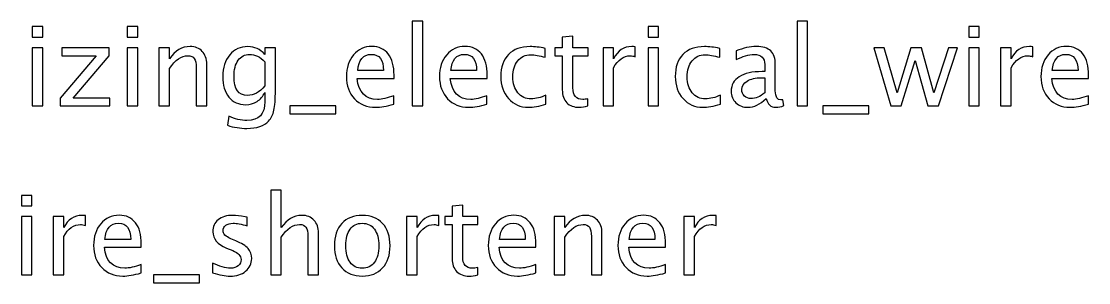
# Model space of a CAD drawing. Header units: centimetres. Extents: x -12.8 to 12.7, y -12.7 to 14.1.
# Drawn here: x 0.36 to 12.68, y 11.13 to 14.15 of the extents above; entities that cross this region are included whole.
import ezdxf

# ---------------------------------------------------------------- set-up
doc = ezdxf.new("R2010")
doc.units = ezdxf.units.CM
doc.header["$MEASUREMENT"] = 0
doc.layers.add('Layer 1', color=7, linetype='Continuous')

msp = doc.modelspace()

# ---------------------------------------------------------------- linework, layer by layer
at = {"layer": 'Layer 1'}
for points, knots in [([(0.48958, 13.96673), (0.48958, 13.96673), (0.48958, 14.08865), (0.48958, 14.08865), (0.48958, 14.08865), (0.48958, 14.08865), (0.6115, 14.08865), (0.6115, 14.08865), (0.6115, 14.08865), (0.6115, 14.08865), (0.6115, 13.96673), (0.6115, 13.96673), (0.6115, 13.96673), (0.6115, 13.96673), (0.48958, 13.96673), (0.48958, 13.96673)], [0, 0, 0, 0, 0.2, 0.2, 0.2, 0.2, 0.4, 0.4, 0.4, 0.4, 0.6, 0.6, 0.6, 0.6, 1, 1, 1, 1]), ([(1.58453, 13.96673), (1.58453, 13.96673), (1.58453, 14.08865), (1.58453, 14.08865), (1.58453, 14.08865), (1.58453, 14.08865), (1.70645, 14.08865), (1.70645, 14.08865), (1.70645, 14.08865), (1.70645, 14.08865), (1.70645, 13.96673), (1.70645, 13.96673), (1.70645, 13.96673), (1.70645, 13.96673), (1.58453, 13.96673), (1.58453, 13.96673)], [0, 0, 0, 0, 0.2, 0.2, 0.2, 0.2, 0.4, 0.4, 0.4, 0.4, 0.6, 0.6, 0.6, 0.6, 1, 1, 1, 1]), ([(4.87426, 13.17044), (4.87426, 13.17044), (4.87426, 14.14961), (4.87426, 14.14961), (4.87426, 14.14961), (4.87426, 14.14961), (4.99618, 14.14961), (4.99618, 14.14961), (4.99618, 14.14961), (4.99618, 14.14961), (4.99618, 13.17044), (4.99618, 13.17044), (4.99618, 13.17044), (4.99618, 13.17044), (4.87426, 13.17044), (4.87426, 13.17044)], [0, 0, 0, 0, 0.2, 0.2, 0.2, 0.2, 0.4, 0.4, 0.4, 0.4, 0.6, 0.6, 0.6, 0.6, 1, 1, 1, 1]), ([(7.59396, 13.96673), (7.59396, 13.96673), (7.59396, 14.08865), (7.59396, 14.08865), (7.59396, 14.08865), (7.59396, 14.08865), (7.71588, 14.08865), (7.71588, 14.08865), (7.71588, 14.08865), (7.71588, 14.08865), (7.71588, 13.96673), (7.71588, 13.96673), (7.71588, 13.96673), (7.71588, 13.96673), (7.59396, 13.96673), (7.59396, 13.96673)], [0, 0, 0, 0, 0.2, 0.2, 0.2, 0.2, 0.4, 0.4, 0.4, 0.4, 0.6, 0.6, 0.6, 0.6, 1, 1, 1, 1]), ([(9.31269, 13.17044), (9.31269, 13.17044), (9.31269, 14.14961), (9.31269, 14.14961), (9.31269, 14.14961), (9.31269, 14.14961), (9.43461, 14.14961), (9.43461, 14.14961), (9.43461, 14.14961), (9.43461, 14.14961), (9.43461, 13.17044), (9.43461, 13.17044), (9.43461, 13.17044), (9.43461, 13.17044), (9.31269, 13.17044), (9.31269, 13.17044)], [0, 0, 0, 0, 0.2, 0.2, 0.2, 0.2, 0.4, 0.4, 0.4, 0.4, 0.6, 0.6, 0.6, 0.6, 1, 1, 1, 1]), ([(11.29326, 13.96673), (11.29326, 13.96673), (11.29326, 14.08865), (11.29326, 14.08865), (11.29326, 14.08865), (11.29326, 14.08865), (11.41518, 14.08865), (11.41518, 14.08865), (11.41518, 14.08865), (11.41518, 14.08865), (11.41518, 13.96673), (11.41518, 13.96673), (11.41518, 13.96673), (11.41518, 13.96673), (11.29326, 13.96673), (11.29326, 13.96673)], [0, 0, 0, 0, 0.2, 0.2, 0.2, 0.2, 0.4, 0.4, 0.4, 0.4, 0.6, 0.6, 0.6, 0.6, 1, 1, 1, 1]), ([(6.90033, 13.17065), (6.86265, 13.16028), (6.82985, 13.1552), (6.80212, 13.1552), (6.80212, 13.1552), (6.73989, 13.1552), (6.69142, 13.17298), (6.6567, 13.20854), (6.6567, 13.20854), (6.62178, 13.2441), (6.60442, 13.29342), (6.60442, 13.35671), (6.60442, 13.35671), (6.60442, 13.35671), (6.60442, 13.7521), (6.60442, 13.7521), (6.60442, 13.7521), (6.60442, 13.7521), (6.52018, 13.7521), (6.52018, 13.7521), (6.52018, 13.7521), (6.52018, 13.7521), (6.52018, 13.84354), (6.52018, 13.84354), (6.52018, 13.84354), (6.52018, 13.84354), (6.60442, 13.84354), (6.60442, 13.84354), (6.60442, 13.84354), (6.60442, 13.84354), (6.60442, 13.96525), (6.60442, 13.96525), (6.60442, 13.96525), (6.60442, 13.96525), (6.72634, 13.97689), (6.72634, 13.97689), (6.72634, 13.97689), (6.72634, 13.97689), (6.72634, 13.84354), (6.72634, 13.84354), (6.72634, 13.84354), (6.72634, 13.84354), (6.90287, 13.84354), (6.90287, 13.84354), (6.90287, 13.84354), (6.90287, 13.84354), (6.90287, 13.7521), (6.90287, 13.7521), (6.90287, 13.7521), (6.90287, 13.7521), (6.72634, 13.7521), (6.72634, 13.7521), (6.72634, 13.7521), (6.72634, 13.7521), (6.72634, 13.37872), (6.72634, 13.37872), (6.72634, 13.37872), (6.72634, 13.29067), (6.76465, 13.24664), (6.84106, 13.24664), (6.84106, 13.24664), (6.85736, 13.24664), (6.87705, 13.24939), (6.90033, 13.25468), (6.90033, 13.25468), (6.90033, 13.25468), (6.90033, 13.17065), (6.90033, 13.17065)], [0, 0, 0, 0, 0.05555556, 0.05555556, 0.05555556, 0.05555556, 0.11111111, 0.11111111, 0.11111111, 0.11111111, 0.16666667, 0.16666667, 0.16666667, 0.16666667, 0.22222222, 0.22222222, 0.22222222, 0.22222222, 0.27777778, 0.27777778, 0.27777778, 0.27777778, 0.33333333, 0.33333333, 0.33333333, 0.33333333, 0.38888889, 0.38888889, 0.38888889, 0.38888889, 0.44444444, 0.44444444, 0.44444444, 0.44444444, 0.5, 0.5, 0.5, 0.5, 0.55555556, 0.55555556, 0.55555556, 0.55555556, 0.61111111, 0.61111111, 0.61111111, 0.61111111, 0.66666667, 0.66666667, 0.66666667, 0.66666667, 0.72222222, 0.72222222, 0.72222222, 0.72222222, 0.77777778, 0.77777778, 0.77777778, 0.77777778, 0.83333333, 0.83333333, 0.83333333, 0.83333333, 0.88888889, 0.88888889, 0.88888889, 0.88888889, 1, 1, 1, 1]), ([(0.48958, 13.17044), (0.48958, 13.17044), (0.48958, 13.84354), (0.48958, 13.84354), (0.48958, 13.84354), (0.48958, 13.84354), (0.6115, 13.84354), (0.6115, 13.84354), (0.6115, 13.84354), (0.6115, 13.84354), (0.6115, 13.17044), (0.6115, 13.17044), (0.6115, 13.17044), (0.6115, 13.17044), (0.48958, 13.17044), (0.48958, 13.17044)], [0, 0, 0, 0, 0.2, 0.2, 0.2, 0.2, 0.4, 0.4, 0.4, 0.4, 0.6, 0.6, 0.6, 0.6, 1, 1, 1, 1]), ([(0.81089, 13.17044), (0.81089, 13.17044), (0.81089, 13.26188), (0.81089, 13.26188), (0.81089, 13.26188), (0.81089, 13.26188), (1.22851, 13.7521), (1.22851, 13.7521), (1.22851, 13.7521), (1.22851, 13.7521), (0.83015, 13.7521), (0.83015, 13.7521), (0.83015, 13.7521), (0.83015, 13.7521), (0.83015, 13.84354), (0.83015, 13.84354), (0.83015, 13.84354), (0.83015, 13.84354), (1.37858, 13.84354), (1.37858, 13.84354), (1.37858, 13.84354), (1.37858, 13.84354), (1.37858, 13.7521), (1.37858, 13.7521), (1.37858, 13.7521), (1.37858, 13.7521), (0.96096, 13.26188), (0.96096, 13.26188), (0.96096, 13.26188), (0.96096, 13.26188), (1.3862, 13.26188), (1.3862, 13.26188), (1.3862, 13.26188), (1.3862, 13.26188), (1.3862, 13.17044), (1.3862, 13.17044), (1.3862, 13.17044), (1.3862, 13.17044), (0.81089, 13.17044), (0.81089, 13.17044)], [0, 0, 0, 0, 0.09090909, 0.09090909, 0.09090909, 0.09090909, 0.18181818, 0.18181818, 0.18181818, 0.18181818, 0.27272727, 0.27272727, 0.27272727, 0.27272727, 0.36363636, 0.36363636, 0.36363636, 0.36363636, 0.45454545, 0.45454545, 0.45454545, 0.45454545, 0.54545455, 0.54545455, 0.54545455, 0.54545455, 0.63636364, 0.63636364, 0.63636364, 0.63636364, 0.72727273, 0.72727273, 0.72727273, 0.72727273, 0.81818182, 0.81818182, 0.81818182, 0.81818182, 1, 1, 1, 1]), ([(1.58453, 13.17044), (1.58453, 13.17044), (1.58453, 13.84354), (1.58453, 13.84354), (1.58453, 13.84354), (1.58453, 13.84354), (1.70645, 13.84354), (1.70645, 13.84354), (1.70645, 13.84354), (1.70645, 13.84354), (1.70645, 13.17044), (1.70645, 13.17044), (1.70645, 13.17044), (1.70645, 13.17044), (1.58453, 13.17044), (1.58453, 13.17044)], [0, 0, 0, 0, 0.2, 0.2, 0.2, 0.2, 0.4, 0.4, 0.4, 0.4, 0.6, 0.6, 0.6, 0.6, 1, 1, 1, 1]), ([(1.95156, 13.17044), (1.95156, 13.17044), (1.95156, 13.84354), (1.95156, 13.84354), (1.95156, 13.84354), (1.95156, 13.84354), (2.07348, 13.84354), (2.07348, 13.84354), (2.07348, 13.84354), (2.07348, 13.84354), (2.07348, 13.71633), (2.07348, 13.71633), (2.07348, 13.71633), (2.13804, 13.81052), (2.2172, 13.85751), (2.31076, 13.85751), (2.31076, 13.85751), (2.3696, 13.85751), (2.41638, 13.8391), (2.45088, 13.80205), (2.45088, 13.80205), (2.48538, 13.76522), (2.50274, 13.71548), (2.50274, 13.65325), (2.50274, 13.65325), (2.50274, 13.65325), (2.50274, 13.17044), (2.50274, 13.17044), (2.50274, 13.17044), (2.50274, 13.17044), (2.38082, 13.17044), (2.38082, 13.17044), (2.38082, 13.17044), (2.38082, 13.17044), (2.38082, 13.61346), (2.38082, 13.61346), (2.38082, 13.61346), (2.38082, 13.66341), (2.37341, 13.69897), (2.35881, 13.72014), (2.35881, 13.72014), (2.34399, 13.74152), (2.31965, 13.7521), (2.28557, 13.7521), (2.28557, 13.7521), (2.21064, 13.7521), (2.13994, 13.70321), (2.07348, 13.60542), (2.07348, 13.60542), (2.07348, 13.60542), (2.07348, 13.17044), (2.07348, 13.17044), (2.07348, 13.17044), (2.07348, 13.17044), (1.95156, 13.17044), (1.95156, 13.17044)], [0, 0, 0, 0, 0.06666667, 0.06666667, 0.06666667, 0.06666667, 0.13333333, 0.13333333, 0.13333333, 0.13333333, 0.2, 0.2, 0.2, 0.2, 0.26666667, 0.26666667, 0.26666667, 0.26666667, 0.33333333, 0.33333333, 0.33333333, 0.33333333, 0.4, 0.4, 0.4, 0.4, 0.46666667, 0.46666667, 0.46666667, 0.46666667, 0.53333333, 0.53333333, 0.53333333, 0.53333333, 0.6, 0.6, 0.6, 0.6, 0.66666667, 0.66666667, 0.66666667, 0.66666667, 0.73333333, 0.73333333, 0.73333333, 0.73333333, 0.8, 0.8, 0.8, 0.8, 0.86666667, 0.86666667, 0.86666667, 0.86666667, 1, 1, 1, 1]), ([(2.74235, 12.94692), (2.74235, 12.94692), (2.75674, 13.05233), (2.75674, 13.05233), (2.75674, 13.05233), (2.82744, 13.01931), (2.8975, 13.0028), (2.96672, 13.0028), (2.96672, 13.0028), (3.10409, 13.0028), (3.17288, 13.07561), (3.17288, 13.22103), (3.17288, 13.22103), (3.17288, 13.22103), (3.17288, 13.32686), (3.17288, 13.32686), (3.17288, 13.32686), (3.15171, 13.2822), (3.12166, 13.2477), (3.0825, 13.22293), (3.0825, 13.22293), (3.04334, 13.19817), (2.99974, 13.18568), (2.95169, 13.18568), (2.95169, 13.18568), (2.8702, 13.18568), (2.80564, 13.21489), (2.75801, 13.27331), (2.75801, 13.27331), (2.71039, 13.33173), (2.68647, 13.41089), (2.68647, 13.5108), (2.68647, 13.5108), (2.68647, 13.61304), (2.71356, 13.69643), (2.76775, 13.76099), (2.76775, 13.76099), (2.82215, 13.82534), (2.89221, 13.85751), (2.97836, 13.85751), (2.97836, 13.85751), (3.05371, 13.85751), (3.11869, 13.82703), (3.17288, 13.76586), (3.17288, 13.76586), (3.17288, 13.76586), (3.17288, 13.84354), (3.17288, 13.84354), (3.17288, 13.84354), (3.17288, 13.84354), (3.2948, 13.84354), (3.2948, 13.84354), (3.2948, 13.84354), (3.2948, 13.84354), (3.2948, 13.35417), (3.2948, 13.35417), (3.2948, 13.35417), (3.2948, 13.24897), (3.2893, 13.17108), (3.27829, 13.12049), (3.27829, 13.12049), (3.2675, 13.0699), (3.24675, 13.02841), (3.2167, 12.99624), (3.2167, 12.99624), (3.16336, 12.93972), (3.07996, 12.91136), (2.96672, 12.91136), (2.96672, 12.91136), (2.88904, 12.91136), (2.81432, 12.92321), (2.74235, 12.94692)], [0, 0, 0, 0, 0.05263158, 0.05263158, 0.05263158, 0.05263158, 0.10526316, 0.10526316, 0.10526316, 0.10526316, 0.15789474, 0.15789474, 0.15789474, 0.15789474, 0.21052632, 0.21052632, 0.21052632, 0.21052632, 0.26315789, 0.26315789, 0.26315789, 0.26315789, 0.31578947, 0.31578947, 0.31578947, 0.31578947, 0.36842105, 0.36842105, 0.36842105, 0.36842105, 0.42105263, 0.42105263, 0.42105263, 0.42105263, 0.47368421, 0.47368421, 0.47368421, 0.47368421, 0.52631579, 0.52631579, 0.52631579, 0.52631579, 0.57894737, 0.57894737, 0.57894737, 0.57894737, 0.63157895, 0.63157895, 0.63157895, 0.63157895, 0.68421053, 0.68421053, 0.68421053, 0.68421053, 0.73684211, 0.73684211, 0.73684211, 0.73684211, 0.78947368, 0.78947368, 0.78947368, 0.78947368, 0.84210526, 0.84210526, 0.84210526, 0.84210526, 0.89473684, 0.89473684, 0.89473684, 0.89473684, 1, 1, 1, 1]), ([(4.66069, 13.19203), (4.57878, 13.16748), (4.50871, 13.1552), (4.45029, 13.1552), (4.45029, 13.1552), (4.3506, 13.1552), (4.26953, 13.18822), (4.20709, 13.25405), (4.20709, 13.25405), (4.14465, 13.31988), (4.11332, 13.40518), (4.11332, 13.51017), (4.11332, 13.51017), (4.11332, 13.61198), (4.14084, 13.69559), (4.19608, 13.76099), (4.19608, 13.76099), (4.25133, 13.82618), (4.32202, 13.85878), (4.40817, 13.85878), (4.40817, 13.85878), (4.48966, 13.85878), (4.55274, 13.82978), (4.59719, 13.77179), (4.59719, 13.77179), (4.64164, 13.71379), (4.66387, 13.63166), (4.66387, 13.52519), (4.66387, 13.52519), (4.66387, 13.52519), (4.66323, 13.48794), (4.66323, 13.48794), (4.66323, 13.48794), (4.66323, 13.48794), (4.23778, 13.48794), (4.23778, 13.48794), (4.23778, 13.48794), (4.25556, 13.32707), (4.33409, 13.24664), (4.47315, 13.24664), (4.47315, 13.24664), (4.52417, 13.24664), (4.58661, 13.26103), (4.66069, 13.28982), (4.66069, 13.28982), (4.66069, 13.28982), (4.66069, 13.19203), (4.66069, 13.19203)], [0, 0, 0, 0, 0.07692308, 0.07692308, 0.07692308, 0.07692308, 0.15384615, 0.15384615, 0.15384615, 0.15384615, 0.23076923, 0.23076923, 0.23076923, 0.23076923, 0.30769231, 0.30769231, 0.30769231, 0.30769231, 0.38461538, 0.38461538, 0.38461538, 0.38461538, 0.46153846, 0.46153846, 0.46153846, 0.46153846, 0.53846154, 0.53846154, 0.53846154, 0.53846154, 0.61538462, 0.61538462, 0.61538462, 0.61538462, 0.69230769, 0.69230769, 0.69230769, 0.69230769, 0.76923077, 0.76923077, 0.76923077, 0.76923077, 0.84615385, 0.84615385, 0.84615385, 0.84615385, 1, 1, 1, 1]), ([(5.73532, 13.19203), (5.65341, 13.16748), (5.58334, 13.1552), (5.52492, 13.1552), (5.52492, 13.1552), (5.42523, 13.1552), (5.34416, 13.18822), (5.28172, 13.25405), (5.28172, 13.25405), (5.21928, 13.31988), (5.18795, 13.40518), (5.18795, 13.51017), (5.18795, 13.51017), (5.18795, 13.61198), (5.21547, 13.69559), (5.27071, 13.76099), (5.27071, 13.76099), (5.32596, 13.82618), (5.39665, 13.85878), (5.4828, 13.85878), (5.4828, 13.85878), (5.56429, 13.85878), (5.62737, 13.82978), (5.67182, 13.77179), (5.67182, 13.77179), (5.71627, 13.71379), (5.7385, 13.63166), (5.7385, 13.52519), (5.7385, 13.52519), (5.7385, 13.52519), (5.73786, 13.48794), (5.73786, 13.48794), (5.73786, 13.48794), (5.73786, 13.48794), (5.31241, 13.48794), (5.31241, 13.48794), (5.31241, 13.48794), (5.33019, 13.32707), (5.40872, 13.24664), (5.54778, 13.24664), (5.54778, 13.24664), (5.5988, 13.24664), (5.66124, 13.26103), (5.73532, 13.28982), (5.73532, 13.28982), (5.73532, 13.28982), (5.73532, 13.19203), (5.73532, 13.19203)], [0, 0, 0, 0, 0.07692308, 0.07692308, 0.07692308, 0.07692308, 0.15384615, 0.15384615, 0.15384615, 0.15384615, 0.23076923, 0.23076923, 0.23076923, 0.23076923, 0.30769231, 0.30769231, 0.30769231, 0.30769231, 0.38461538, 0.38461538, 0.38461538, 0.38461538, 0.46153846, 0.46153846, 0.46153846, 0.46153846, 0.53846154, 0.53846154, 0.53846154, 0.53846154, 0.61538462, 0.61538462, 0.61538462, 0.61538462, 0.69230769, 0.69230769, 0.69230769, 0.69230769, 0.76923077, 0.76923077, 0.76923077, 0.76923077, 0.84615385, 0.84615385, 0.84615385, 0.84615385, 1, 1, 1, 1]), ([(6.41625, 13.19076), (6.3373, 13.16705), (6.26914, 13.1552), (6.21178, 13.1552), (6.21178, 13.1552), (6.12076, 13.1552), (6.04541, 13.18886), (5.98551, 13.25595), (5.98551, 13.25595), (5.92561, 13.32326), (5.89555, 13.40814), (5.89555, 13.51038), (5.89555, 13.51038), (5.89555, 13.6196), (5.92518, 13.7049), (5.98445, 13.76586), (5.98445, 13.76586), (6.04372, 13.82703), (6.12648, 13.85751), (6.23274, 13.85751), (6.23274, 13.85751), (6.28502, 13.85751), (6.34386, 13.85031), (6.40863, 13.83592), (6.40863, 13.83592), (6.40863, 13.83592), (6.40863, 13.73305), (6.40863, 13.73305), (6.40863, 13.73305), (6.33984, 13.75337), (6.28375, 13.76353), (6.24057, 13.76353), (6.24057, 13.76353), (6.17791, 13.76353), (6.12775, 13.74004), (6.09028, 13.69326), (6.09028, 13.69326), (6.05282, 13.64648), (6.03398, 13.58404), (6.03398, 13.50614), (6.03398, 13.50614), (6.03398, 13.43058), (6.05345, 13.36962), (6.09219, 13.32284), (6.09219, 13.32284), (6.13092, 13.27627), (6.18151, 13.25299), (6.24438, 13.25299), (6.24438, 13.25299), (6.30005, 13.25299), (6.3572, 13.26738), (6.41625, 13.29617), (6.41625, 13.29617), (6.41625, 13.29617), (6.41625, 13.19076), (6.41625, 13.19076)], [0, 0, 0, 0, 0.06666667, 0.06666667, 0.06666667, 0.06666667, 0.13333333, 0.13333333, 0.13333333, 0.13333333, 0.2, 0.2, 0.2, 0.2, 0.26666667, 0.26666667, 0.26666667, 0.26666667, 0.33333333, 0.33333333, 0.33333333, 0.33333333, 0.4, 0.4, 0.4, 0.4, 0.46666667, 0.46666667, 0.46666667, 0.46666667, 0.53333333, 0.53333333, 0.53333333, 0.53333333, 0.6, 0.6, 0.6, 0.6, 0.66666667, 0.66666667, 0.66666667, 0.66666667, 0.73333333, 0.73333333, 0.73333333, 0.73333333, 0.8, 0.8, 0.8, 0.8, 0.86666667, 0.86666667, 0.86666667, 0.86666667, 1, 1, 1, 1]), ([(7.07432, 13.17044), (7.07432, 13.17044), (7.07432, 13.84354), (7.07432, 13.84354), (7.07432, 13.84354), (7.07432, 13.84354), (7.19624, 13.84354), (7.19624, 13.84354), (7.19624, 13.84354), (7.19624, 13.84354), (7.19624, 13.71633), (7.19624, 13.71633), (7.19624, 13.71633), (7.24471, 13.81052), (7.31499, 13.85751), (7.40727, 13.85751), (7.40727, 13.85751), (7.41976, 13.85751), (7.43288, 13.85645), (7.44643, 13.85434), (7.44643, 13.85434), (7.44643, 13.85434), (7.44643, 13.74025), (7.44643, 13.74025), (7.44643, 13.74025), (7.42526, 13.74723), (7.40664, 13.75083), (7.39055, 13.75083), (7.39055, 13.75083), (7.31308, 13.75083), (7.24831, 13.70511), (7.19624, 13.61346), (7.19624, 13.61346), (7.19624, 13.61346), (7.19624, 13.17044), (7.19624, 13.17044), (7.19624, 13.17044), (7.19624, 13.17044), (7.07432, 13.17044), (7.07432, 13.17044)], [0, 0, 0, 0, 0.09090909, 0.09090909, 0.09090909, 0.09090909, 0.18181818, 0.18181818, 0.18181818, 0.18181818, 0.27272727, 0.27272727, 0.27272727, 0.27272727, 0.36363636, 0.36363636, 0.36363636, 0.36363636, 0.45454545, 0.45454545, 0.45454545, 0.45454545, 0.54545455, 0.54545455, 0.54545455, 0.54545455, 0.63636364, 0.63636364, 0.63636364, 0.63636364, 0.72727273, 0.72727273, 0.72727273, 0.72727273, 0.81818182, 0.81818182, 0.81818182, 0.81818182, 1, 1, 1, 1]), ([(7.59396, 13.17044), (7.59396, 13.17044), (7.59396, 13.84354), (7.59396, 13.84354), (7.59396, 13.84354), (7.59396, 13.84354), (7.71588, 13.84354), (7.71588, 13.84354), (7.71588, 13.84354), (7.71588, 13.84354), (7.71588, 13.17044), (7.71588, 13.17044), (7.71588, 13.17044), (7.71588, 13.17044), (7.59396, 13.17044), (7.59396, 13.17044)], [0, 0, 0, 0, 0.2, 0.2, 0.2, 0.2, 0.4, 0.4, 0.4, 0.4, 0.6, 0.6, 0.6, 0.6, 1, 1, 1, 1]), ([(8.42835, 13.19076), (8.3494, 13.16705), (8.28124, 13.1552), (8.22388, 13.1552), (8.22388, 13.1552), (8.13286, 13.1552), (8.05751, 13.18886), (7.99761, 13.25595), (7.99761, 13.25595), (7.93771, 13.32326), (7.90765, 13.40814), (7.90765, 13.51038), (7.90765, 13.51038), (7.90765, 13.6196), (7.93728, 13.7049), (7.99655, 13.76586), (7.99655, 13.76586), (8.05582, 13.82703), (8.13858, 13.85751), (8.24484, 13.85751), (8.24484, 13.85751), (8.29712, 13.85751), (8.35596, 13.85031), (8.42073, 13.83592), (8.42073, 13.83592), (8.42073, 13.83592), (8.42073, 13.73305), (8.42073, 13.73305), (8.42073, 13.73305), (8.35194, 13.75337), (8.29585, 13.76353), (8.25267, 13.76353), (8.25267, 13.76353), (8.19001, 13.76353), (8.13985, 13.74004), (8.10238, 13.69326), (8.10238, 13.69326), (8.06492, 13.64648), (8.04608, 13.58404), (8.04608, 13.50614), (8.04608, 13.50614), (8.04608, 13.43058), (8.06555, 13.36962), (8.10429, 13.32284), (8.10429, 13.32284), (8.14302, 13.27627), (8.19361, 13.25299), (8.25648, 13.25299), (8.25648, 13.25299), (8.31215, 13.25299), (8.3693, 13.26738), (8.42835, 13.29617), (8.42835, 13.29617), (8.42835, 13.29617), (8.42835, 13.19076), (8.42835, 13.19076)], [0, 0, 0, 0, 0.06666667, 0.06666667, 0.06666667, 0.06666667, 0.13333333, 0.13333333, 0.13333333, 0.13333333, 0.2, 0.2, 0.2, 0.2, 0.26666667, 0.26666667, 0.26666667, 0.26666667, 0.33333333, 0.33333333, 0.33333333, 0.33333333, 0.4, 0.4, 0.4, 0.4, 0.46666667, 0.46666667, 0.46666667, 0.46666667, 0.53333333, 0.53333333, 0.53333333, 0.53333333, 0.6, 0.6, 0.6, 0.6, 0.66666667, 0.66666667, 0.66666667, 0.66666667, 0.73333333, 0.73333333, 0.73333333, 0.73333333, 0.8, 0.8, 0.8, 0.8, 0.86666667, 0.86666667, 0.86666667, 0.86666667, 1, 1, 1, 1]), ([(8.95836, 13.25617), (8.88513, 13.18886), (8.81464, 13.1552), (8.74691, 13.1552), (8.74691, 13.1552), (8.69124, 13.1552), (8.64488, 13.17256), (8.60827, 13.20748), (8.60827, 13.20748), (8.57144, 13.24241), (8.55302, 13.28643), (8.55302, 13.33956), (8.55302, 13.33956), (8.55302, 13.41301), (8.58392, 13.46953), (8.64573, 13.5089), (8.64573, 13.5089), (8.70754, 13.54827), (8.79623, 13.56795), (8.9118, 13.56795), (8.9118, 13.56795), (8.9118, 13.56795), (8.94037, 13.56795), (8.94037, 13.56795), (8.94037, 13.56795), (8.94037, 13.56795), (8.94037, 13.64902), (8.94037, 13.64902), (8.94037, 13.64902), (8.94037, 13.72712), (8.89973, 13.76607), (8.81824, 13.76607), (8.81824, 13.76607), (8.75516, 13.76607), (8.68616, 13.74617), (8.61144, 13.70638), (8.61144, 13.70638), (8.61144, 13.70638), (8.61144, 13.80671), (8.61144, 13.80671), (8.61144, 13.80671), (8.69357, 13.84058), (8.77104, 13.85751), (8.84364, 13.85751), (8.84364, 13.85751), (8.91836, 13.85751), (8.9736, 13.84058), (9.00895, 13.8065), (9.00895, 13.8065), (9.04451, 13.77242), (9.06229, 13.71993), (9.06229, 13.64902), (9.06229, 13.64902), (9.06229, 13.64902), (9.06229, 13.34485), (9.06229, 13.34485), (9.06229, 13.34485), (9.06229, 13.27522), (9.08367, 13.24029), (9.12664, 13.24029), (9.12664, 13.24029), (9.13193, 13.24029), (9.13976, 13.24114), (9.15013, 13.24283), (9.15013, 13.24283), (9.15013, 13.24283), (9.15881, 13.1751), (9.15881, 13.1751), (9.15881, 13.1751), (9.13108, 13.16176), (9.1006, 13.1552), (9.06716, 13.1552), (9.06716, 13.1552), (9.01022, 13.1552), (8.97403, 13.18886), (8.95836, 13.25617)], [0, 0, 0, 0, 0.05, 0.05, 0.05, 0.05, 0.1, 0.1, 0.1, 0.1, 0.15, 0.15, 0.15, 0.15, 0.2, 0.2, 0.2, 0.2, 0.25, 0.25, 0.25, 0.25, 0.3, 0.3, 0.3, 0.3, 0.35, 0.35, 0.35, 0.35, 0.4, 0.4, 0.4, 0.4, 0.45, 0.45, 0.45, 0.45, 0.5, 0.5, 0.5, 0.5, 0.55, 0.55, 0.55, 0.55, 0.6, 0.6, 0.6, 0.6, 0.65, 0.65, 0.65, 0.65, 0.7, 0.7, 0.7, 0.7, 0.75, 0.75, 0.75, 0.75, 0.8, 0.8, 0.8, 0.8, 0.85, 0.85, 0.85, 0.85, 0.9, 0.9, 0.9, 0.9, 1, 1, 1, 1]), ([(10.39346, 13.17044), (10.39346, 13.17044), (10.20042, 13.84354), (10.20042, 13.84354), (10.20042, 13.84354), (10.20042, 13.84354), (10.31938, 13.84354), (10.31938, 13.84354), (10.31938, 13.84354), (10.31938, 13.84354), (10.46733, 13.32094), (10.46733, 13.32094), (10.46733, 13.32094), (10.46733, 13.32094), (10.62693, 13.84354), (10.62693, 13.84354), (10.62693, 13.84354), (10.62693, 13.84354), (10.74885, 13.84354), (10.74885, 13.84354), (10.74885, 13.84354), (10.74885, 13.84354), (10.88918, 13.32178), (10.88918, 13.32178), (10.88918, 13.32178), (10.88918, 13.32178), (11.05894, 13.84354), (11.05894, 13.84354), (11.05894, 13.84354), (11.05894, 13.84354), (11.16308, 13.84354), (11.16308, 13.84354), (11.16308, 13.84354), (11.16308, 13.84354), (10.94337, 13.17044), (10.94337, 13.17044), (10.94337, 13.17044), (10.94337, 13.17044), (10.82145, 13.17044), (10.82145, 13.17044), (10.82145, 13.17044), (10.82145, 13.17044), (10.67709, 13.69537), (10.67709, 13.69537), (10.67709, 13.69537), (10.67709, 13.69537), (10.51538, 13.17044), (10.51538, 13.17044), (10.51538, 13.17044), (10.51538, 13.17044), (10.39346, 13.17044), (10.39346, 13.17044)], [0, 0, 0, 0, 0.07142857, 0.07142857, 0.07142857, 0.07142857, 0.14285714, 0.14285714, 0.14285714, 0.14285714, 0.21428571, 0.21428571, 0.21428571, 0.21428571, 0.28571429, 0.28571429, 0.28571429, 0.28571429, 0.35714286, 0.35714286, 0.35714286, 0.35714286, 0.42857143, 0.42857143, 0.42857143, 0.42857143, 0.5, 0.5, 0.5, 0.5, 0.57142857, 0.57142857, 0.57142857, 0.57142857, 0.64285714, 0.64285714, 0.64285714, 0.64285714, 0.71428571, 0.71428571, 0.71428571, 0.71428571, 0.78571429, 0.78571429, 0.78571429, 0.78571429, 0.85714286, 0.85714286, 0.85714286, 0.85714286, 1, 1, 1, 1]), ([(11.29326, 13.17044), (11.29326, 13.17044), (11.29326, 13.84354), (11.29326, 13.84354), (11.29326, 13.84354), (11.29326, 13.84354), (11.41518, 13.84354), (11.41518, 13.84354), (11.41518, 13.84354), (11.41518, 13.84354), (11.41518, 13.17044), (11.41518, 13.17044), (11.41518, 13.17044), (11.41518, 13.17044), (11.29326, 13.17044), (11.29326, 13.17044)], [0, 0, 0, 0, 0.2, 0.2, 0.2, 0.2, 0.4, 0.4, 0.4, 0.4, 0.6, 0.6, 0.6, 0.6, 1, 1, 1, 1]), ([(11.66029, 13.17044), (11.66029, 13.17044), (11.66029, 13.84354), (11.66029, 13.84354), (11.66029, 13.84354), (11.66029, 13.84354), (11.78221, 13.84354), (11.78221, 13.84354), (11.78221, 13.84354), (11.78221, 13.84354), (11.78221, 13.71633), (11.78221, 13.71633), (11.78221, 13.71633), (11.83068, 13.81052), (11.90096, 13.85751), (11.99324, 13.85751), (11.99324, 13.85751), (12.00573, 13.85751), (12.01885, 13.85645), (12.0324, 13.85434), (12.0324, 13.85434), (12.0324, 13.85434), (12.0324, 13.74025), (12.0324, 13.74025), (12.0324, 13.74025), (12.01123, 13.74723), (11.99261, 13.75083), (11.97652, 13.75083), (11.97652, 13.75083), (11.89905, 13.75083), (11.83428, 13.70511), (11.78221, 13.61346), (11.78221, 13.61346), (11.78221, 13.61346), (11.78221, 13.17044), (11.78221, 13.17044), (11.78221, 13.17044), (11.78221, 13.17044), (11.66029, 13.17044), (11.66029, 13.17044)], [0, 0, 0, 0, 0.09090909, 0.09090909, 0.09090909, 0.09090909, 0.18181818, 0.18181818, 0.18181818, 0.18181818, 0.27272727, 0.27272727, 0.27272727, 0.27272727, 0.36363636, 0.36363636, 0.36363636, 0.36363636, 0.45454545, 0.45454545, 0.45454545, 0.45454545, 0.54545455, 0.54545455, 0.54545455, 0.54545455, 0.63636364, 0.63636364, 0.63636364, 0.63636364, 0.72727273, 0.72727273, 0.72727273, 0.72727273, 0.81818182, 0.81818182, 0.81818182, 0.81818182, 1, 1, 1, 1]), ([(12.67396, 13.19203), (12.59205, 13.16748), (12.52198, 13.1552), (12.46356, 13.1552), (12.46356, 13.1552), (12.36387, 13.1552), (12.2828, 13.18822), (12.22036, 13.25405), (12.22036, 13.25405), (12.15792, 13.31988), (12.12659, 13.40518), (12.12659, 13.51017), (12.12659, 13.51017), (12.12659, 13.61198), (12.15411, 13.69559), (12.20935, 13.76099), (12.20935, 13.76099), (12.2646, 13.82618), (12.33529, 13.85878), (12.42144, 13.85878), (12.42144, 13.85878), (12.50293, 13.85878), (12.56601, 13.82978), (12.61046, 13.77179), (12.61046, 13.77179), (12.65491, 13.71379), (12.67714, 13.63166), (12.67714, 13.52519), (12.67714, 13.52519), (12.67714, 13.52519), (12.6765, 13.48794), (12.6765, 13.48794), (12.6765, 13.48794), (12.6765, 13.48794), (12.25105, 13.48794), (12.25105, 13.48794), (12.25105, 13.48794), (12.26883, 13.32707), (12.34736, 13.24664), (12.48642, 13.24664), (12.48642, 13.24664), (12.53744, 13.24664), (12.59988, 13.26103), (12.67396, 13.28982), (12.67396, 13.28982), (12.67396, 13.28982), (12.67396, 13.19203), (12.67396, 13.19203)], [0, 0, 0, 0, 0.07692308, 0.07692308, 0.07692308, 0.07692308, 0.15384615, 0.15384615, 0.15384615, 0.15384615, 0.23076923, 0.23076923, 0.23076923, 0.23076923, 0.30769231, 0.30769231, 0.30769231, 0.30769231, 0.38461538, 0.38461538, 0.38461538, 0.38461538, 0.46153846, 0.46153846, 0.46153846, 0.46153846, 0.53846154, 0.53846154, 0.53846154, 0.53846154, 0.61538462, 0.61538462, 0.61538462, 0.61538462, 0.69230769, 0.69230769, 0.69230769, 0.69230769, 0.76923077, 0.76923077, 0.76923077, 0.76923077, 0.84615385, 0.84615385, 0.84615385, 0.84615385, 1, 1, 1, 1]), ([(3.17288, 13.40327), (3.17288, 13.40327), (3.17288, 13.68246), (3.17288, 13.68246), (3.17288, 13.68246), (3.11912, 13.73813), (3.06049, 13.76607), (2.9972, 13.76607), (2.9972, 13.76607), (2.94089, 13.76607), (2.89687, 13.74363), (2.86512, 13.69855), (2.86512, 13.69855), (2.83316, 13.65368), (2.81728, 13.59123), (2.81728, 13.51165), (2.81728, 13.51165), (2.81728, 13.36539), (2.86914, 13.29236), (2.97307, 13.29236), (2.97307, 13.29236), (3.04376, 13.29236), (3.11044, 13.3294), (3.17288, 13.40327)], [0, 0, 0, 0, 0.14285714, 0.14285714, 0.14285714, 0.14285714, 0.28571429, 0.28571429, 0.28571429, 0.28571429, 0.42857143, 0.42857143, 0.42857143, 0.42857143, 0.57142857, 0.57142857, 0.57142857, 0.57142857, 0.71428571, 0.71428571, 0.71428571, 0.71428571, 1, 1, 1, 1]), ([(4.24413, 13.57938), (4.24413, 13.57938), (4.54131, 13.57938), (4.54131, 13.57938), (4.54131, 13.57938), (4.54131, 13.70469), (4.49453, 13.76734), (4.40119, 13.76734), (4.40119, 13.76734), (4.30721, 13.76734), (4.25493, 13.70469), (4.24413, 13.57938)], [0, 0, 0, 0, 0.25, 0.25, 0.25, 0.25, 0.5, 0.5, 0.5, 0.5, 1, 1, 1, 1]), ([(5.31876, 13.57938), (5.31876, 13.57938), (5.61594, 13.57938), (5.61594, 13.57938), (5.61594, 13.57938), (5.61594, 13.70469), (5.56916, 13.76734), (5.47582, 13.76734), (5.47582, 13.76734), (5.38184, 13.76734), (5.32956, 13.70469), (5.31876, 13.57938)], [0, 0, 0, 0, 0.25, 0.25, 0.25, 0.25, 0.5, 0.5, 0.5, 0.5, 1, 1, 1, 1]), ([(12.2574, 13.57938), (12.2574, 13.57938), (12.55458, 13.57938), (12.55458, 13.57938), (12.55458, 13.57938), (12.55458, 13.70469), (12.5078, 13.76734), (12.41446, 13.76734), (12.41446, 13.76734), (12.32048, 13.76734), (12.2682, 13.70469), (12.2574, 13.57938)], [0, 0, 0, 0, 0.25, 0.25, 0.25, 0.25, 0.5, 0.5, 0.5, 0.5, 1, 1, 1, 1]), ([(8.94037, 13.32263), (8.94037, 13.32263), (8.94037, 13.49556), (8.94037, 13.49556), (8.94037, 13.49556), (8.94037, 13.49556), (8.90121, 13.49683), (8.90121, 13.49683), (8.90121, 13.49683), (8.83348, 13.49683), (8.77887, 13.48434), (8.73717, 13.45937), (8.73717, 13.45937), (8.69568, 13.43418), (8.67494, 13.40095), (8.67494, 13.35946), (8.67494, 13.35946), (8.67494, 13.33046), (8.68531, 13.30591), (8.70584, 13.2858), (8.70584, 13.2858), (8.72659, 13.26569), (8.75178, 13.25553), (8.78162, 13.25553), (8.78162, 13.25553), (8.83242, 13.25553), (8.88534, 13.27797), (8.94037, 13.32263)], [0, 0, 0, 0, 0.125, 0.125, 0.125, 0.125, 0.25, 0.25, 0.25, 0.25, 0.375, 0.375, 0.375, 0.375, 0.5, 0.5, 0.5, 0.5, 0.625, 0.625, 0.625, 0.625, 0.75, 0.75, 0.75, 0.75, 1, 1, 1, 1]), ([(3.46308, 13.079), (3.46308, 13.079), (3.46308, 13.17044), (3.46308, 13.17044), (3.46308, 13.17044), (3.46308, 13.17044), (3.9914, 13.17044), (3.9914, 13.17044), (3.9914, 13.17044), (3.9914, 13.17044), (3.9914, 13.079), (3.9914, 13.079), (3.9914, 13.079), (3.9914, 13.079), (3.46308, 13.079), (3.46308, 13.079)], [0, 0, 0, 0, 0.2, 0.2, 0.2, 0.2, 0.4, 0.4, 0.4, 0.4, 0.6, 0.6, 0.6, 0.6, 1, 1, 1, 1]), ([(9.61114, 13.079), (9.61114, 13.079), (9.61114, 13.17044), (9.61114, 13.17044), (9.61114, 13.17044), (9.61114, 13.17044), (10.13946, 13.17044), (10.13946, 13.17044), (10.13946, 13.17044), (10.13946, 13.17044), (10.13946, 13.079), (10.13946, 13.079), (10.13946, 13.079), (10.13946, 13.079), (9.61114, 13.079), (9.61114, 13.079)], [0, 0, 0, 0, 0.2, 0.2, 0.2, 0.2, 0.4, 0.4, 0.4, 0.4, 0.6, 0.6, 0.6, 0.6, 1, 1, 1, 1]), ([(3.24041, 11.21887), (3.24041, 11.21887), (3.24041, 12.19804), (3.24041, 12.19804), (3.24041, 12.19804), (3.24041, 12.19804), (3.36233, 12.19804), (3.36233, 12.19804), (3.36233, 12.19804), (3.36233, 12.19804), (3.36233, 11.76476), (3.36233, 11.76476), (3.36233, 11.76476), (3.42689, 11.85895), (3.50605, 11.90594), (3.59961, 11.90594), (3.59961, 11.90594), (3.65845, 11.90594), (3.70523, 11.88753), (3.73973, 11.85048), (3.73973, 11.85048), (3.77423, 11.81365), (3.79159, 11.76391), (3.79159, 11.70168), (3.79159, 11.70168), (3.79159, 11.70168), (3.79159, 11.21887), (3.79159, 11.21887), (3.79159, 11.21887), (3.79159, 11.21887), (3.66967, 11.21887), (3.66967, 11.21887), (3.66967, 11.21887), (3.66967, 11.21887), (3.66967, 11.66189), (3.66967, 11.66189), (3.66967, 11.66189), (3.66967, 11.71184), (3.66226, 11.7474), (3.64766, 11.76857), (3.64766, 11.76857), (3.63284, 11.78995), (3.6085, 11.80053), (3.57442, 11.80053), (3.57442, 11.80053), (3.49949, 11.80053), (3.42879, 11.75164), (3.36233, 11.65385), (3.36233, 11.65385), (3.36233, 11.65385), (3.36233, 11.21887), (3.36233, 11.21887), (3.36233, 11.21887), (3.36233, 11.21887), (3.24041, 11.21887), (3.24041, 11.21887)], [0, 0, 0, 0, 0.06666667, 0.06666667, 0.06666667, 0.06666667, 0.13333333, 0.13333333, 0.13333333, 0.13333333, 0.2, 0.2, 0.2, 0.2, 0.26666667, 0.26666667, 0.26666667, 0.26666667, 0.33333333, 0.33333333, 0.33333333, 0.33333333, 0.4, 0.4, 0.4, 0.4, 0.46666667, 0.46666667, 0.46666667, 0.46666667, 0.53333333, 0.53333333, 0.53333333, 0.53333333, 0.6, 0.6, 0.6, 0.6, 0.66666667, 0.66666667, 0.66666667, 0.66666667, 0.73333333, 0.73333333, 0.73333333, 0.73333333, 0.8, 0.8, 0.8, 0.8, 0.86666667, 0.86666667, 0.86666667, 0.86666667, 1, 1, 1, 1]), ([(0.36365, 12.01516), (0.36365, 12.01516), (0.36365, 12.13708), (0.36365, 12.13708), (0.36365, 12.13708), (0.36365, 12.13708), (0.48557, 12.13708), (0.48557, 12.13708), (0.48557, 12.13708), (0.48557, 12.13708), (0.48557, 12.01516), (0.48557, 12.01516), (0.48557, 12.01516), (0.48557, 12.01516), (0.36365, 12.01516), (0.36365, 12.01516)], [0, 0, 0, 0, 0.2, 0.2, 0.2, 0.2, 0.4, 0.4, 0.4, 0.4, 0.6, 0.6, 0.6, 0.6, 1, 1, 1, 1]), ([(5.62949, 11.21908), (5.59181, 11.20871), (5.55901, 11.20363), (5.53128, 11.20363), (5.53128, 11.20363), (5.46905, 11.20363), (5.42058, 11.22141), (5.38586, 11.25697), (5.38586, 11.25697), (5.35094, 11.29253), (5.33358, 11.34185), (5.33358, 11.40514), (5.33358, 11.40514), (5.33358, 11.40514), (5.33358, 11.80053), (5.33358, 11.80053), (5.33358, 11.80053), (5.33358, 11.80053), (5.24934, 11.80053), (5.24934, 11.80053), (5.24934, 11.80053), (5.24934, 11.80053), (5.24934, 11.89197), (5.24934, 11.89197), (5.24934, 11.89197), (5.24934, 11.89197), (5.33358, 11.89197), (5.33358, 11.89197), (5.33358, 11.89197), (5.33358, 11.89197), (5.33358, 12.01368), (5.33358, 12.01368), (5.33358, 12.01368), (5.33358, 12.01368), (5.4555, 12.02532), (5.4555, 12.02532), (5.4555, 12.02532), (5.4555, 12.02532), (5.4555, 11.89197), (5.4555, 11.89197), (5.4555, 11.89197), (5.4555, 11.89197), (5.63203, 11.89197), (5.63203, 11.89197), (5.63203, 11.89197), (5.63203, 11.89197), (5.63203, 11.80053), (5.63203, 11.80053), (5.63203, 11.80053), (5.63203, 11.80053), (5.4555, 11.80053), (5.4555, 11.80053), (5.4555, 11.80053), (5.4555, 11.80053), (5.4555, 11.42715), (5.4555, 11.42715), (5.4555, 11.42715), (5.4555, 11.3391), (5.49381, 11.29507), (5.57022, 11.29507), (5.57022, 11.29507), (5.58652, 11.29507), (5.60621, 11.29782), (5.62949, 11.30311), (5.62949, 11.30311), (5.62949, 11.30311), (5.62949, 11.21908), (5.62949, 11.21908)], [0, 0, 0, 0, 0.05555556, 0.05555556, 0.05555556, 0.05555556, 0.11111111, 0.11111111, 0.11111111, 0.11111111, 0.16666667, 0.16666667, 0.16666667, 0.16666667, 0.22222222, 0.22222222, 0.22222222, 0.22222222, 0.27777778, 0.27777778, 0.27777778, 0.27777778, 0.33333333, 0.33333333, 0.33333333, 0.33333333, 0.38888889, 0.38888889, 0.38888889, 0.38888889, 0.44444444, 0.44444444, 0.44444444, 0.44444444, 0.5, 0.5, 0.5, 0.5, 0.55555556, 0.55555556, 0.55555556, 0.55555556, 0.61111111, 0.61111111, 0.61111111, 0.61111111, 0.66666667, 0.66666667, 0.66666667, 0.66666667, 0.72222222, 0.72222222, 0.72222222, 0.72222222, 0.77777778, 0.77777778, 0.77777778, 0.77777778, 0.83333333, 0.83333333, 0.83333333, 0.83333333, 0.88888889, 0.88888889, 0.88888889, 0.88888889, 1, 1, 1, 1]), ([(0.36365, 11.21887), (0.36365, 11.21887), (0.36365, 11.89197), (0.36365, 11.89197), (0.36365, 11.89197), (0.36365, 11.89197), (0.48557, 11.89197), (0.48557, 11.89197), (0.48557, 11.89197), (0.48557, 11.89197), (0.48557, 11.21887), (0.48557, 11.21887), (0.48557, 11.21887), (0.48557, 11.21887), (0.36365, 11.21887), (0.36365, 11.21887)], [0, 0, 0, 0, 0.2, 0.2, 0.2, 0.2, 0.4, 0.4, 0.4, 0.4, 0.6, 0.6, 0.6, 0.6, 1, 1, 1, 1]), ([(0.73068, 11.21887), (0.73068, 11.21887), (0.73068, 11.89197), (0.73068, 11.89197), (0.73068, 11.89197), (0.73068, 11.89197), (0.8526, 11.89197), (0.8526, 11.89197), (0.8526, 11.89197), (0.8526, 11.89197), (0.8526, 11.76476), (0.8526, 11.76476), (0.8526, 11.76476), (0.90107, 11.85895), (0.97135, 11.90594), (1.06363, 11.90594), (1.06363, 11.90594), (1.07612, 11.90594), (1.08924, 11.90488), (1.10279, 11.90277), (1.10279, 11.90277), (1.10279, 11.90277), (1.10279, 11.78868), (1.10279, 11.78868), (1.10279, 11.78868), (1.08162, 11.79566), (1.063, 11.79926), (1.04691, 11.79926), (1.04691, 11.79926), (0.96944, 11.79926), (0.90467, 11.75354), (0.8526, 11.66189), (0.8526, 11.66189), (0.8526, 11.66189), (0.8526, 11.21887), (0.8526, 11.21887), (0.8526, 11.21887), (0.8526, 11.21887), (0.73068, 11.21887), (0.73068, 11.21887)], [0, 0, 0, 0, 0.09090909, 0.09090909, 0.09090909, 0.09090909, 0.18181818, 0.18181818, 0.18181818, 0.18181818, 0.27272727, 0.27272727, 0.27272727, 0.27272727, 0.36363636, 0.36363636, 0.36363636, 0.36363636, 0.45454545, 0.45454545, 0.45454545, 0.45454545, 0.54545455, 0.54545455, 0.54545455, 0.54545455, 0.63636364, 0.63636364, 0.63636364, 0.63636364, 0.72727273, 0.72727273, 0.72727273, 0.72727273, 0.81818182, 0.81818182, 0.81818182, 0.81818182, 1, 1, 1, 1]), ([(1.74435, 11.24046), (1.66244, 11.21591), (1.59237, 11.20363), (1.53395, 11.20363), (1.53395, 11.20363), (1.43426, 11.20363), (1.35319, 11.23665), (1.29075, 11.30248), (1.29075, 11.30248), (1.22831, 11.36831), (1.19698, 11.45361), (1.19698, 11.5586), (1.19698, 11.5586), (1.19698, 11.66041), (1.2245, 11.74402), (1.27974, 11.80942), (1.27974, 11.80942), (1.33499, 11.87461), (1.40568, 11.90721), (1.49183, 11.90721), (1.49183, 11.90721), (1.57332, 11.90721), (1.6364, 11.87821), (1.68085, 11.82022), (1.68085, 11.82022), (1.7253, 11.76222), (1.74753, 11.68009), (1.74753, 11.57362), (1.74753, 11.57362), (1.74753, 11.57362), (1.74689, 11.53637), (1.74689, 11.53637), (1.74689, 11.53637), (1.74689, 11.53637), (1.32144, 11.53637), (1.32144, 11.53637), (1.32144, 11.53637), (1.33922, 11.3755), (1.41775, 11.29507), (1.55681, 11.29507), (1.55681, 11.29507), (1.60783, 11.29507), (1.67027, 11.30946), (1.74435, 11.33825), (1.74435, 11.33825), (1.74435, 11.33825), (1.74435, 11.24046), (1.74435, 11.24046)], [0, 0, 0, 0, 0.07692308, 0.07692308, 0.07692308, 0.07692308, 0.15384615, 0.15384615, 0.15384615, 0.15384615, 0.23076923, 0.23076923, 0.23076923, 0.23076923, 0.30769231, 0.30769231, 0.30769231, 0.30769231, 0.38461538, 0.38461538, 0.38461538, 0.38461538, 0.46153846, 0.46153846, 0.46153846, 0.46153846, 0.53846154, 0.53846154, 0.53846154, 0.53846154, 0.61538462, 0.61538462, 0.61538462, 0.61538462, 0.69230769, 0.69230769, 0.69230769, 0.69230769, 0.76923077, 0.76923077, 0.76923077, 0.76923077, 0.84615385, 0.84615385, 0.84615385, 0.84615385, 1, 1, 1, 1]), ([(2.56879, 11.243), (2.56879, 11.243), (2.56879, 11.35476), (2.56879, 11.35476), (2.56879, 11.35476), (2.64859, 11.31497), (2.7178, 11.29507), (2.77686, 11.29507), (2.77686, 11.29507), (2.812, 11.29507), (2.84121, 11.3046), (2.86428, 11.32365), (2.86428, 11.32365), (2.88735, 11.34248), (2.89899, 11.36619), (2.89899, 11.39477), (2.89899, 11.39477), (2.89899, 11.43646), (2.86661, 11.47097), (2.80184, 11.49827), (2.80184, 11.49827), (2.80184, 11.49827), (2.7305, 11.52854), (2.7305, 11.52854), (2.7305, 11.52854), (2.62531, 11.57214), (2.5726, 11.63522), (2.5726, 11.71713), (2.5726, 11.71713), (2.5726, 11.77577), (2.59334, 11.82191), (2.63483, 11.85556), (2.63483, 11.85556), (2.67632, 11.88922), (2.73326, 11.90594), (2.80543, 11.90594), (2.80543, 11.90594), (2.8429, 11.90594), (2.88947, 11.90086), (2.94471, 11.89049), (2.94471, 11.89049), (2.94471, 11.89049), (2.97011, 11.88562), (2.97011, 11.88562), (2.97011, 11.88562), (2.97011, 11.88562), (2.97011, 11.78402), (2.97011, 11.78402), (2.97011, 11.78402), (2.90217, 11.80434), (2.84798, 11.8145), (2.80755, 11.8145), (2.80755, 11.8145), (2.77199, 11.8145), (2.74384, 11.80667), (2.72246, 11.79122), (2.72246, 11.79122), (2.70129, 11.77577), (2.69071, 11.75502), (2.69071, 11.72899), (2.69071, 11.72899), (2.69071, 11.69237), (2.72034, 11.66125), (2.77982, 11.63607), (2.77982, 11.63607), (2.77982, 11.63607), (2.83845, 11.6113), (2.83845, 11.6113), (2.83845, 11.6113), (2.90492, 11.58336), (2.95191, 11.55373), (2.97942, 11.52261), (2.97942, 11.52261), (3.00715, 11.4915), (3.02091, 11.45255), (3.02091, 11.40598), (3.02091, 11.40598), (3.02091, 11.34693), (2.99763, 11.29846), (2.95085, 11.26057), (2.95085, 11.26057), (2.90428, 11.22268), (2.84459, 11.20363), (2.77199, 11.20363), (2.77199, 11.20363), (2.71611, 11.20363), (2.64859, 11.21675), (2.56879, 11.243)], [0, 0, 0, 0, 0.04347826, 0.04347826, 0.04347826, 0.04347826, 0.08695652, 0.08695652, 0.08695652, 0.08695652, 0.13043478, 0.13043478, 0.13043478, 0.13043478, 0.17391304, 0.17391304, 0.17391304, 0.17391304, 0.2173913, 0.2173913, 0.2173913, 0.2173913, 0.26086957, 0.26086957, 0.26086957, 0.26086957, 0.30434783, 0.30434783, 0.30434783, 0.30434783, 0.34782609, 0.34782609, 0.34782609, 0.34782609, 0.39130435, 0.39130435, 0.39130435, 0.39130435, 0.43478261, 0.43478261, 0.43478261, 0.43478261, 0.47826087, 0.47826087, 0.47826087, 0.47826087, 0.52173913, 0.52173913, 0.52173913, 0.52173913, 0.56521739, 0.56521739, 0.56521739, 0.56521739, 0.60869565, 0.60869565, 0.60869565, 0.60869565, 0.65217391, 0.65217391, 0.65217391, 0.65217391, 0.69565217, 0.69565217, 0.69565217, 0.69565217, 0.73913043, 0.73913043, 0.73913043, 0.73913043, 0.7826087, 0.7826087, 0.7826087, 0.7826087, 0.82608696, 0.82608696, 0.82608696, 0.82608696, 0.86956522, 0.86956522, 0.86956522, 0.86956522, 0.91304348, 0.91304348, 0.91304348, 0.91304348, 1, 1, 1, 1]), ([(4.29663, 11.20363), (4.19778, 11.20363), (4.11947, 11.23517), (4.06189, 11.29825), (4.06189, 11.29825), (4.00411, 11.36132), (3.97532, 11.44705), (3.97532, 11.55521), (3.97532, 11.55521), (3.97532, 11.66316), (4.00411, 11.74867), (4.06189, 11.81154), (4.06189, 11.81154), (4.11947, 11.8744), (4.19778, 11.90594), (4.29663, 11.90594), (4.29663, 11.90594), (4.39548, 11.90594), (4.4738, 11.8744), (4.53137, 11.81154), (4.53137, 11.81154), (4.58915, 11.74867), (4.61794, 11.66316), (4.61794, 11.55521), (4.61794, 11.55521), (4.61794, 11.44705), (4.58915, 11.36132), (4.53137, 11.29825), (4.53137, 11.29825), (4.4738, 11.23517), (4.39548, 11.20363), (4.29663, 11.20363)], [0, 0, 0, 0, 0.11111111, 0.11111111, 0.11111111, 0.11111111, 0.22222222, 0.22222222, 0.22222222, 0.22222222, 0.33333333, 0.33333333, 0.33333333, 0.33333333, 0.44444444, 0.44444444, 0.44444444, 0.44444444, 0.55555556, 0.55555556, 0.55555556, 0.55555556, 0.66666667, 0.66666667, 0.66666667, 0.66666667, 0.77777778, 0.77777778, 0.77777778, 0.77777778, 1, 1, 1, 1]), ([(4.80886, 11.21887), (4.80886, 11.21887), (4.80886, 11.89197), (4.80886, 11.89197), (4.80886, 11.89197), (4.80886, 11.89197), (4.93078, 11.89197), (4.93078, 11.89197), (4.93078, 11.89197), (4.93078, 11.89197), (4.93078, 11.76476), (4.93078, 11.76476), (4.93078, 11.76476), (4.97925, 11.85895), (5.04953, 11.90594), (5.14181, 11.90594), (5.14181, 11.90594), (5.1543, 11.90594), (5.16742, 11.90488), (5.18097, 11.90277), (5.18097, 11.90277), (5.18097, 11.90277), (5.18097, 11.78868), (5.18097, 11.78868), (5.18097, 11.78868), (5.1598, 11.79566), (5.14118, 11.79926), (5.12509, 11.79926), (5.12509, 11.79926), (5.04762, 11.79926), (4.98285, 11.75354), (4.93078, 11.66189), (4.93078, 11.66189), (4.93078, 11.66189), (4.93078, 11.21887), (4.93078, 11.21887), (4.93078, 11.21887), (4.93078, 11.21887), (4.80886, 11.21887), (4.80886, 11.21887)], [0, 0, 0, 0, 0.09090909, 0.09090909, 0.09090909, 0.09090909, 0.18181818, 0.18181818, 0.18181818, 0.18181818, 0.27272727, 0.27272727, 0.27272727, 0.27272727, 0.36363636, 0.36363636, 0.36363636, 0.36363636, 0.45454545, 0.45454545, 0.45454545, 0.45454545, 0.54545455, 0.54545455, 0.54545455, 0.54545455, 0.63636364, 0.63636364, 0.63636364, 0.63636364, 0.72727273, 0.72727273, 0.72727273, 0.72727273, 0.81818182, 0.81818182, 0.81818182, 0.81818182, 1, 1, 1, 1]), ([(6.29751, 11.24046), (6.2156, 11.21591), (6.14553, 11.20363), (6.08711, 11.20363), (6.08711, 11.20363), (5.98742, 11.20363), (5.90635, 11.23665), (5.84391, 11.30248), (5.84391, 11.30248), (5.78147, 11.36831), (5.75014, 11.45361), (5.75014, 11.5586), (5.75014, 11.5586), (5.75014, 11.66041), (5.77766, 11.74402), (5.8329, 11.80942), (5.8329, 11.80942), (5.88815, 11.87461), (5.95884, 11.90721), (6.04499, 11.90721), (6.04499, 11.90721), (6.12648, 11.90721), (6.18956, 11.87821), (6.23401, 11.82022), (6.23401, 11.82022), (6.27846, 11.76222), (6.30069, 11.68009), (6.30069, 11.57362), (6.30069, 11.57362), (6.30069, 11.57362), (6.30005, 11.53637), (6.30005, 11.53637), (6.30005, 11.53637), (6.30005, 11.53637), (5.8746, 11.53637), (5.8746, 11.53637), (5.8746, 11.53637), (5.89238, 11.3755), (5.97091, 11.29507), (6.10997, 11.29507), (6.10997, 11.29507), (6.16099, 11.29507), (6.22343, 11.30946), (6.29751, 11.33825), (6.29751, 11.33825), (6.29751, 11.33825), (6.29751, 11.24046), (6.29751, 11.24046)], [0, 0, 0, 0, 0.07692308, 0.07692308, 0.07692308, 0.07692308, 0.15384615, 0.15384615, 0.15384615, 0.15384615, 0.23076923, 0.23076923, 0.23076923, 0.23076923, 0.30769231, 0.30769231, 0.30769231, 0.30769231, 0.38461538, 0.38461538, 0.38461538, 0.38461538, 0.46153846, 0.46153846, 0.46153846, 0.46153846, 0.53846154, 0.53846154, 0.53846154, 0.53846154, 0.61538462, 0.61538462, 0.61538462, 0.61538462, 0.69230769, 0.69230769, 0.69230769, 0.69230769, 0.76923077, 0.76923077, 0.76923077, 0.76923077, 0.84615385, 0.84615385, 0.84615385, 0.84615385, 1, 1, 1, 1]), ([(6.51108, 11.21887), (6.51108, 11.21887), (6.51108, 11.89197), (6.51108, 11.89197), (6.51108, 11.89197), (6.51108, 11.89197), (6.633, 11.89197), (6.633, 11.89197), (6.633, 11.89197), (6.633, 11.89197), (6.633, 11.76476), (6.633, 11.76476), (6.633, 11.76476), (6.69756, 11.85895), (6.77672, 11.90594), (6.87028, 11.90594), (6.87028, 11.90594), (6.92912, 11.90594), (6.9759, 11.88753), (7.0104, 11.85048), (7.0104, 11.85048), (7.0449, 11.81365), (7.06226, 11.76391), (7.06226, 11.70168), (7.06226, 11.70168), (7.06226, 11.70168), (7.06226, 11.21887), (7.06226, 11.21887), (7.06226, 11.21887), (7.06226, 11.21887), (6.94034, 11.21887), (6.94034, 11.21887), (6.94034, 11.21887), (6.94034, 11.21887), (6.94034, 11.66189), (6.94034, 11.66189), (6.94034, 11.66189), (6.94034, 11.71184), (6.93293, 11.7474), (6.91833, 11.76857), (6.91833, 11.76857), (6.90351, 11.78995), (6.87917, 11.80053), (6.84509, 11.80053), (6.84509, 11.80053), (6.77016, 11.80053), (6.69946, 11.75164), (6.633, 11.65385), (6.633, 11.65385), (6.633, 11.65385), (6.633, 11.21887), (6.633, 11.21887), (6.633, 11.21887), (6.633, 11.21887), (6.51108, 11.21887), (6.51108, 11.21887)], [0, 0, 0, 0, 0.06666667, 0.06666667, 0.06666667, 0.06666667, 0.13333333, 0.13333333, 0.13333333, 0.13333333, 0.2, 0.2, 0.2, 0.2, 0.26666667, 0.26666667, 0.26666667, 0.26666667, 0.33333333, 0.33333333, 0.33333333, 0.33333333, 0.4, 0.4, 0.4, 0.4, 0.46666667, 0.46666667, 0.46666667, 0.46666667, 0.53333333, 0.53333333, 0.53333333, 0.53333333, 0.6, 0.6, 0.6, 0.6, 0.66666667, 0.66666667, 0.66666667, 0.66666667, 0.73333333, 0.73333333, 0.73333333, 0.73333333, 0.8, 0.8, 0.8, 0.8, 0.86666667, 0.86666667, 0.86666667, 0.86666667, 1, 1, 1, 1]), ([(7.79336, 11.24046), (7.71145, 11.21591), (7.64138, 11.20363), (7.58296, 11.20363), (7.58296, 11.20363), (7.48327, 11.20363), (7.4022, 11.23665), (7.33976, 11.30248), (7.33976, 11.30248), (7.27732, 11.36831), (7.24599, 11.45361), (7.24599, 11.5586), (7.24599, 11.5586), (7.24599, 11.66041), (7.27351, 11.74402), (7.32875, 11.80942), (7.32875, 11.80942), (7.384, 11.87461), (7.45469, 11.90721), (7.54084, 11.90721), (7.54084, 11.90721), (7.62233, 11.90721), (7.68541, 11.87821), (7.72986, 11.82022), (7.72986, 11.82022), (7.77431, 11.76222), (7.79654, 11.68009), (7.79654, 11.57362), (7.79654, 11.57362), (7.79654, 11.57362), (7.7959, 11.53637), (7.7959, 11.53637), (7.7959, 11.53637), (7.7959, 11.53637), (7.37045, 11.53637), (7.37045, 11.53637), (7.37045, 11.53637), (7.38823, 11.3755), (7.46676, 11.29507), (7.60582, 11.29507), (7.60582, 11.29507), (7.65684, 11.29507), (7.71928, 11.30946), (7.79336, 11.33825), (7.79336, 11.33825), (7.79336, 11.33825), (7.79336, 11.24046), (7.79336, 11.24046)], [0, 0, 0, 0, 0.07692308, 0.07692308, 0.07692308, 0.07692308, 0.15384615, 0.15384615, 0.15384615, 0.15384615, 0.23076923, 0.23076923, 0.23076923, 0.23076923, 0.30769231, 0.30769231, 0.30769231, 0.30769231, 0.38461538, 0.38461538, 0.38461538, 0.38461538, 0.46153846, 0.46153846, 0.46153846, 0.46153846, 0.53846154, 0.53846154, 0.53846154, 0.53846154, 0.61538462, 0.61538462, 0.61538462, 0.61538462, 0.69230769, 0.69230769, 0.69230769, 0.69230769, 0.76923077, 0.76923077, 0.76923077, 0.76923077, 0.84615385, 0.84615385, 0.84615385, 0.84615385, 1, 1, 1, 1]), ([(8.00693, 11.21887), (8.00693, 11.21887), (8.00693, 11.89197), (8.00693, 11.89197), (8.00693, 11.89197), (8.00693, 11.89197), (8.12885, 11.89197), (8.12885, 11.89197), (8.12885, 11.89197), (8.12885, 11.89197), (8.12885, 11.76476), (8.12885, 11.76476), (8.12885, 11.76476), (8.17732, 11.85895), (8.2476, 11.90594), (8.33988, 11.90594), (8.33988, 11.90594), (8.35237, 11.90594), (8.36549, 11.90488), (8.37904, 11.90277), (8.37904, 11.90277), (8.37904, 11.90277), (8.37904, 11.78868), (8.37904, 11.78868), (8.37904, 11.78868), (8.35787, 11.79566), (8.33925, 11.79926), (8.32316, 11.79926), (8.32316, 11.79926), (8.24569, 11.79926), (8.18092, 11.75354), (8.12885, 11.66189), (8.12885, 11.66189), (8.12885, 11.66189), (8.12885, 11.21887), (8.12885, 11.21887), (8.12885, 11.21887), (8.12885, 11.21887), (8.00693, 11.21887), (8.00693, 11.21887)], [0, 0, 0, 0, 0.09090909, 0.09090909, 0.09090909, 0.09090909, 0.18181818, 0.18181818, 0.18181818, 0.18181818, 0.27272727, 0.27272727, 0.27272727, 0.27272727, 0.36363636, 0.36363636, 0.36363636, 0.36363636, 0.45454545, 0.45454545, 0.45454545, 0.45454545, 0.54545455, 0.54545455, 0.54545455, 0.54545455, 0.63636364, 0.63636364, 0.63636364, 0.63636364, 0.72727273, 0.72727273, 0.72727273, 0.72727273, 0.81818182, 0.81818182, 0.81818182, 0.81818182, 1, 1, 1, 1]), ([(1.32779, 11.62781), (1.32779, 11.62781), (1.62497, 11.62781), (1.62497, 11.62781), (1.62497, 11.62781), (1.62497, 11.75312), (1.57819, 11.81577), (1.48485, 11.81577), (1.48485, 11.81577), (1.39087, 11.81577), (1.33859, 11.75312), (1.32779, 11.62781)], [0, 0, 0, 0, 0.25, 0.25, 0.25, 0.25, 0.5, 0.5, 0.5, 0.5, 1, 1, 1, 1]), ([(4.29642, 11.29507), (4.35674, 11.29507), (4.40373, 11.31772), (4.43718, 11.36323), (4.43718, 11.36323), (4.47041, 11.40852), (4.48713, 11.47266), (4.48713, 11.55521), (4.48713, 11.55521), (4.48713, 11.63755), (4.47041, 11.70147), (4.43718, 11.74677), (4.43718, 11.74677), (4.40373, 11.79185), (4.35674, 11.8145), (4.29642, 11.8145), (4.29642, 11.8145), (4.23588, 11.8145), (4.18889, 11.79185), (4.15587, 11.74677), (4.15587, 11.74677), (4.12264, 11.70147), (4.10613, 11.63755), (4.10613, 11.55521), (4.10613, 11.55521), (4.10613, 11.47266), (4.12264, 11.40852), (4.15587, 11.36323), (4.15587, 11.36323), (4.18889, 11.31772), (4.23588, 11.29507), (4.29642, 11.29507)], [0, 0, 0, 0, 0.11111111, 0.11111111, 0.11111111, 0.11111111, 0.22222222, 0.22222222, 0.22222222, 0.22222222, 0.33333333, 0.33333333, 0.33333333, 0.33333333, 0.44444444, 0.44444444, 0.44444444, 0.44444444, 0.55555556, 0.55555556, 0.55555556, 0.55555556, 0.66666667, 0.66666667, 0.66666667, 0.66666667, 0.77777778, 0.77777778, 0.77777778, 0.77777778, 1, 1, 1, 1]), ([(5.88095, 11.62781), (5.88095, 11.62781), (6.17813, 11.62781), (6.17813, 11.62781), (6.17813, 11.62781), (6.17813, 11.75312), (6.13135, 11.81577), (6.03801, 11.81577), (6.03801, 11.81577), (5.94403, 11.81577), (5.89175, 11.75312), (5.88095, 11.62781)], [0, 0, 0, 0, 0.25, 0.25, 0.25, 0.25, 0.5, 0.5, 0.5, 0.5, 1, 1, 1, 1]), ([(7.3768, 11.62781), (7.3768, 11.62781), (7.67398, 11.62781), (7.67398, 11.62781), (7.67398, 11.62781), (7.67398, 11.75312), (7.6272, 11.81577), (7.53386, 11.81577), (7.53386, 11.81577), (7.43988, 11.81577), (7.3876, 11.75312), (7.3768, 11.62781)], [0, 0, 0, 0, 0.25, 0.25, 0.25, 0.25, 0.5, 0.5, 0.5, 0.5, 1, 1, 1, 1]), ([(1.88934, 11.12743), (1.88934, 11.12743), (1.88934, 11.21887), (1.88934, 11.21887), (1.88934, 11.21887), (1.88934, 11.21887), (2.41766, 11.21887), (2.41766, 11.21887), (2.41766, 11.21887), (2.41766, 11.21887), (2.41766, 11.12743), (2.41766, 11.12743), (2.41766, 11.12743), (2.41766, 11.12743), (1.88934, 11.12743), (1.88934, 11.12743)], [0, 0, 0, 0, 0.2, 0.2, 0.2, 0.2, 0.4, 0.4, 0.4, 0.4, 0.6, 0.6, 0.6, 0.6, 1, 1, 1, 1])]:
    msp.add_open_spline(points, degree=3, knots=knots, dxfattribs=at)

doc.saveas('drawing.dxf')
